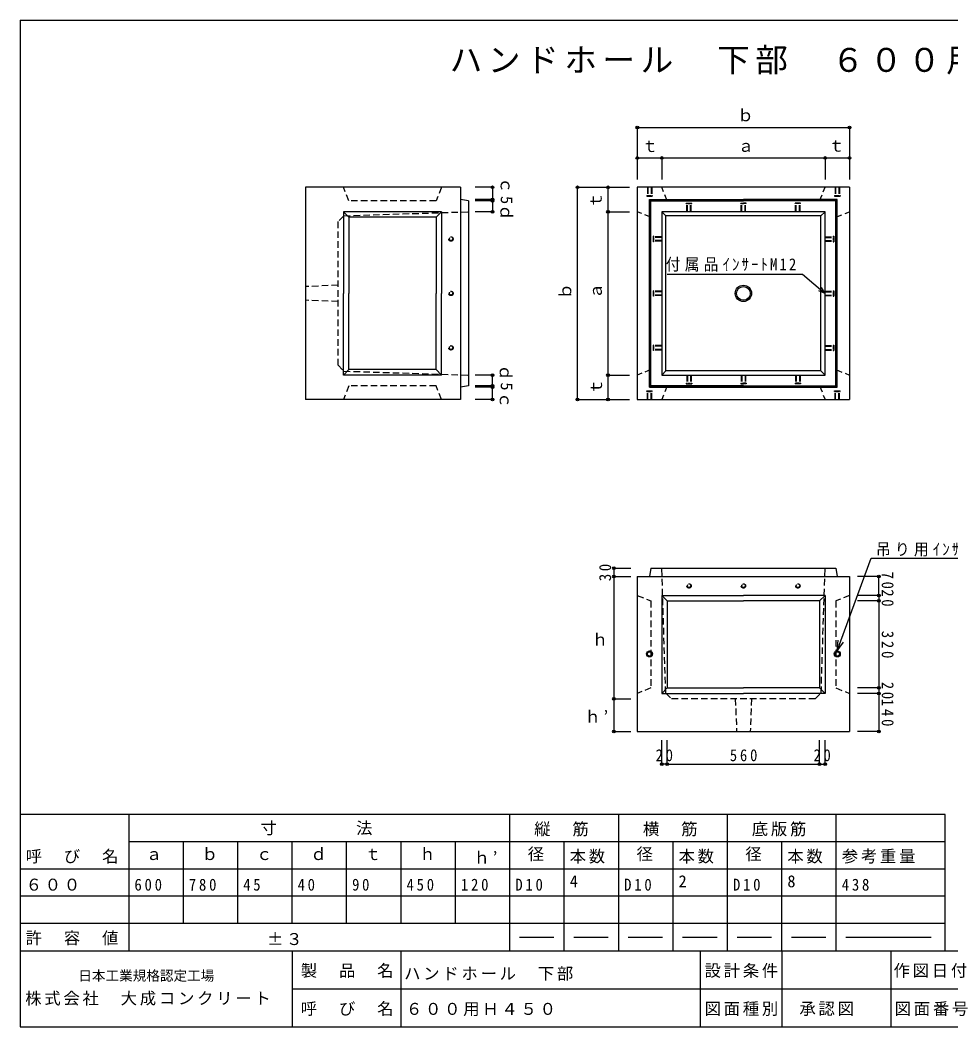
# Model space of a CAD drawing. Units: millimetres at full size, sheet at 1:20. Extents: x -2700 to 2700, y -1900 to 1800.
# Drawn here: x -2700 to 721, y -1900 to 1800 of the extents above; entities that cross this region are included whole.
import ezdxf
from ezdxf.enums import TextEntityAlignment as Align

# ---------------------------------------------------------------- set-up
doc = ezdxf.new("R2010")
doc.units = ezdxf.units.MM
doc.header["$LTSCALE"] = 20
doc.header["$PDMODE"] = 32
doc.header["$PDSIZE"] = 10
doc.linetypes.add('DASHED1', pattern=[1.8, 1.2, -0.6])
for name, color, linetype in [('0-1', 7, 'DASHED1'), ('0-3', 7, 'Continuous'), ('F-0', 2, 'Continuous')]:
    doc.layers.add(name, color=color, linetype=linetype)
doc.styles.add('ＭＳ ゴシック', font='')
doc.styles.get('ＭＳ ゴシック').set_extended_font_data('MS Gothic')

msp = doc.modelspace()

# ---------------------------------------------------------------- linework, layer by layer
at = {"layer": '0-1', "linetype": 'Continuous'}
for p, q in [((-1651.28, 1185.6), (-1651.28, 405.6)), ((-1081.29, 1185.6), (-1651.28, 1185.6)), ((348.71, 1185.6), (348.71, 405.6)), ((-1051.29, 1135.6), (-1081.28, 1140.6)), ((-1051.29, 1135.6), (-1051.29, 795.6)), ((-386.29, 1140.6), (-381.29, 1135.6)), ((-386.29, 1140.6), (-41.29, 1140.6)), ((-381.29, 1135.6), (-41.29, 1135.6)), ((-381.29, 455.6), (-381.29, 1135.6)), ((303.72, 1140.6), (-41.29, 1140.6)), ((298.72, 1135.6), (-41.29, 1135.6)), ((303.72, 1140.6), (298.72, 1135.6)), ((298.72, 455.6), (298.72, 1135.6)), ((-1491.28, 1075.6), (-1511.28, 1095.6)), ((-1511.28, 1095.6), (-1511.28, 795.6)), ((-1151.28, 1095.6), (-1511.28, 1095.6)), ((-1491.28, 1075.6), (-1491.28, 795.6)), ((-1171.29, 1075.6), (-1491.28, 1075.6)), ((-1171.29, 1075.6), (-1171.29, 795.6)), ((-1151.28, 1095.6), (-1171.28, 1075.6)), ((-1151.28, 1095.6), (-1151.28, 795.6)), ((-341.29, 1095.6), (-326.29, 1080.6)), ((243.71, 1080.6), (-326.29, 1080.6)), ((-326.29, 510.6), (-326.29, 1080.6)), ((258.71, 1095.6), (243.71, 1080.6)), ((243.71, 510.6), (243.71, 1080.6)), ((-321.49, 865.95), (176.21, 865.95)), ((-1511.28, 495.6), (-1511.28, 795.6)), ((-1491.28, 515.6), (-1491.28, 795.6)), ((-1171.29, 515.6), (-1171.29, 795.6)), ((-1151.28, 495.6), (-1151.28, 795.6)), ((258.71, 795.6), (235.38, 805.33)), ((-1491.28, 515.6), (-1511.28, 495.6)), ((-1151.28, 495.6), (-1511.28, 495.6)), ((-1171.29, 515.6), (-1491.28, 515.6)), ((-1151.28, 495.6), (-1171.28, 515.6)), ((-1051.29, 495.6), (-1051.29, 455.6)), ((-326.29, 510.6), (-341.29, 495.6)), ((243.71, 510.6), (-326.29, 510.6)), ((243.71, 510.6), (258.71, 495.6)), ((-41.29, 450.6), (-386.29, 450.6)), ((-386.29, 450.6), (-41.29, 450.6)), ((-41.29, 455.6), (-381.29, 455.6)), ((-41.29, 455.6), (298.72, 455.6)), ((-41.29, 450.6), (303.72, 450.6)), ((303.72, 450.6), (-41.29, 450.6)), ((-431.29, 405.6), (348.71, 405.6)), ((-381.29, -214.4), (-386.29, -244.4)), ((-381.29, -214.4), (-41.28, -214.4)), ((-41.28, -214.4), (298.71, -214.4)), ((258.72, -214.4), (298.72, -214.4)), ((298.71, -214.4), (303.72, -244.4)), ((-431.29, -244.4), (-431.29, -814.4)), ((-341.29, -314.4), (-321.29, -334.4)), ((-341.29, -314.4), (-41.28, -314.4)), ((-341.29, -314.4), (-341.29, -674.4)), ((258.72, -314.4), (-41.28, -314.4)), ((258.72, -314.4), (238.72, -334.4)), ((258.72, -314.4), (258.72, -674.4)), ((-321.29, -334.4), (-41.28, -334.4)), ((-321.29, -334.4), (-321.29, -654.4)), ((238.72, -334.4), (-41.28, -334.4)), ((238.72, -334.4), (238.72, -654.4)), ((303.71, -518.4), (307.42, -478.98)), ((303.71, -518.4), (326.34, -485.91)), ((-321.29, -654.39), (-341.29, -674.4)), ((-321.29, -654.4), (-41.29, -654.4)), ((238.72, -654.4), (-41.29, -654.4)), ((238.72, -654.39), (258.72, -674.4)), ((-341.29, -674.4), (-41.29, -674.4)), ((258.72, -674.4), (-41.29, -674.4)), ((-431.29, -814.4), (348.71, -814.4))]:
    msp.add_line(p, q, dxfattribs=at)
at = {"layer": '0-1'}
for p, q in [((-394.29, 1185.6), (-394.29, 1155.6)), ((-380.29, 1185.6), (-380.29, 1155.6)), ((-378.29, 1185.6), (-378.29, 1155.6)), ((-321.29, 1135.6), (-341.29, 1185.6)), ((238.71, 1135.6), (258.71, 1185.6)), ((295.71, 1185.6), (295.71, 1155.6)), ((309.71, 1185.6), (309.71, 1155.6)), ((311.71, 1185.6), (311.71, 1155.6)), ((-396.29, 1155.6), (-394.29, 1155.6)), ((-378.29, 1155.6), (-376.29, 1155.6)), ((-376.29, 1155.6), (-376.29, 1153.6)), ((293.71, 1155.6), (295.71, 1155.6)), ((311.71, 1155.6), (313.71, 1155.6)), ((313.71, 1155.6), (313.71, 1153.6)), ((-251.29, 1125.6), (-249.29, 1125.6)), ((-249.29, 1095.6), (-249.29, 1125.6)), ((-235.29, 1095.6), (-235.29, 1125.6)), ((-233.29, 1125.6), (-231.29, 1125.6)), ((-233.29, 1095.6), (-233.29, 1125.6)), ((-231.29, 1125.6), (-231.29, 1127.6)), ((-51.29, 1125.6), (-51.29, 1127.6)), ((-51.29, 1127.6), (-41.29, 1127.6)), ((-51.29, 1125.6), (-49.29, 1125.6)), ((-49.29, 1095.6), (-49.29, 1125.6)), ((-47.29, 1095.6), (-47.29, 1125.6)), ((-47.29, 1125.6), (-41.29, 1125.6)), ((-31.29, 1127.6), (-41.29, 1127.6)), ((-35.29, 1125.6), (-41.29, 1125.6)), ((-35.29, 1095.6), (-35.29, 1125.6)), ((-33.29, 1095.6), (-33.29, 1125.6)), ((-31.29, 1125.6), (-33.29, 1125.6)), ((-31.29, 1125.6), (-31.29, 1127.6)), ((148.71, 1125.6), (148.71, 1127.6)), ((150.71, 1125.6), (148.71, 1125.6)), ((150.71, 1095.6), (150.71, 1125.6)), ((152.71, 1095.6), (152.71, 1125.6)), ((166.71, 1095.6), (166.71, 1125.6)), ((168.71, 1125.6), (166.71, 1125.6)), ((-1510.41, 1081.26), (-1531.29, 1059.71)), ((-1510.41, 1081.26), (-1051.29, 1095.6)), ((-381.29, 1075.6), (-431.29, 1095.6)), ((298.72, 1075.6), (348.71, 1095.6)), ((-1531.29, 531.49), (-1531.29, 1059.71)), ((-371.29, 1005.6), (-371.29, 1003.6)), ((-341.29, 1003.6), (-371.29, 1003.6)), ((258.71, 1003.6), (288.71, 1003.6)), ((288.71, 1005.6), (288.71, 1003.6)), ((-371.29, 985.6), (-373.29, 985.6)), ((-341.29, 989.6), (-371.29, 989.6)), ((-371.29, 987.6), (-371.29, 985.6)), ((-341.29, 987.6), (-371.29, 987.6)), ((258.71, 989.6), (288.71, 989.6)), ((258.71, 987.6), (288.71, 987.6)), ((288.71, 987.6), (288.71, 985.6)), ((288.71, 985.6), (290.71, 985.6)), ((-1531.29, 825.6), (-1651.28, 820.6)), ((-371.29, 785.6), (-373.29, 785.6)), ((-371.29, 805.6), (-371.29, 803.6)), ((-341.29, 803.6), (-371.29, 803.6)), ((-341.29, 789.6), (-371.29, 789.6)), ((-371.29, 787.6), (-371.29, 785.6)), ((-341.29, 787.6), (-371.29, 787.6)), ((258.71, 803.6), (288.71, 803.6)), ((258.71, 789.6), (288.71, 789.6)), ((258.71, 787.6), (288.71, 787.6)), ((288.71, 805.6), (288.71, 803.6)), ((288.71, 787.6), (288.71, 785.6)), ((288.71, 785.6), (290.71, 785.6)), ((-1531.29, 765.6), (-1651.29, 770.6)), ((-371.29, 605.6), (-371.29, 603.6)), ((-341.29, 603.6), (-371.29, 603.6)), ((258.71, 603.6), (288.71, 603.6)), ((288.71, 605.6), (288.71, 603.6)), ((-371.29, 585.6), (-373.29, 585.6)), ((-341.29, 589.6), (-371.29, 589.6)), ((-371.29, 587.6), (-371.29, 585.6)), ((-341.29, 587.6), (-371.29, 587.6)), ((258.71, 589.6), (288.71, 589.6)), ((258.71, 587.6), (288.71, 587.6)), ((288.71, 587.6), (288.71, 585.6)), ((288.71, 585.6), (290.71, 585.6)), ((-1531.29, 531.49), (-1510.41, 509.95)), ((-1510.41, 509.95), (-1051.29, 495.6)), ((-381.29, 515.6), (-431.29, 495.6)), ((-249.29, 495.6), (-249.29, 465.6)), ((-235.29, 495.6), (-235.29, 465.6)), ((-233.29, 495.6), (-233.29, 465.6)), ((-49.29, 495.6), (-49.29, 465.6)), ((-47.29, 495.6), (-47.29, 465.6)), ((-35.29, 495.6), (-35.29, 465.6)), ((-33.29, 495.6), (-33.29, 465.6)), ((150.71, 495.6), (150.71, 465.6)), ((152.71, 495.6), (152.71, 465.6)), ((166.71, 495.6), (166.71, 465.6)), ((298.72, 515.6), (348.71, 495.6)), ((-321.29, 455.6), (-341.29, 405.6)), ((-251.29, 465.6), (-249.29, 465.6)), ((-233.29, 465.6), (-231.29, 465.6)), ((-231.29, 465.6), (-231.29, 463.6)), ((-51.29, 465.6), (-51.29, 463.6)), ((-51.29, 465.6), (-49.29, 465.6)), ((-51.29, 463.6), (-41.29, 463.6)), ((-47.29, 465.6), (-41.29, 465.6)), ((-35.29, 465.6), (-41.29, 465.6)), ((-31.29, 463.6), (-41.29, 463.6)), ((-31.29, 465.6), (-33.29, 465.6)), ((-31.29, 465.6), (-31.29, 463.6)), ((148.71, 465.6), (148.71, 463.6)), ((150.71, 465.6), (148.71, 465.6)), ((168.71, 465.6), (166.71, 465.6)), ((238.71, 455.6), (258.71, 405.6)), ((-396.29, 435.6), (-394.29, 435.6)), ((-394.29, 405.6), (-394.29, 435.6)), ((-380.29, 405.6), (-380.29, 435.6)), ((-378.29, 435.6), (-376.29, 435.6)), ((-378.29, 405.6), (-378.29, 435.6)), ((-376.29, 435.6), (-376.29, 437.6)), ((293.71, 435.6), (295.71, 435.6)), ((295.71, 405.6), (295.71, 435.6)), ((309.71, 405.6), (309.71, 435.6)), ((311.71, 435.6), (313.71, 435.6)), ((311.71, 405.6), (311.71, 435.6)), ((313.71, 435.6), (313.71, 437.6)), ((-326.94, -673.52), (-341.29, -214.4)), ((244.37, -673.52), (258.71, -214.4)), ((-326.94, -673.52), (-305.4, -694.4)), ((222.83, -694.4), (-305.4, -694.4)), ((-71.29, -694.4), (-66.29, -814.4)), ((-11.29, -694.4), (-16.29, -814.4)), ((222.83, -694.4), (244.37, -673.52))]:
    msp.add_line(p, q, dxfattribs=at)
at = {"layer": '0-1', "linetype": 'Continuous'}
for points in [[(-1081.29, 1185.6), (-1081.29, 405.6), (-1651.28, 405.6)], [(348.71, 1185.6), (-431.29, 1185.6), (-431.29, 405.6)], [(-381.29, 455.6), (-386.29, 450.6), (-386.29, 1140.6)], [(298.72, 455.6), (303.72, 450.6), (303.72, 1140.6)], [(176.21, 865.95), (258.71, 795.6), (245.43, 817.11)], [(-1051.29, 795.6), (-1051.29, 455.6), (-1081.29, 450.6)], [(303.71, -518.4), (428.76, -176.98), (944.46, -176.98)], [(-431.29, -244.4), (348.71, -244.4), (348.71, -814.4)]]:
    msp.add_lwpolyline(points, dxfattribs=at)
at = {"layer": '0-1'}
for points in [[(-1151.29, 1185.6), (-1171.29, 1135.6), (-1491.29, 1135.6), (-1511.29, 1185.6)], [(-392.29, 1185.6), (-392.29, 1155.6), (-380.29, 1155.6)], [(297.71, 1185.6), (297.71, 1155.6), (309.71, 1155.6)], [(-396.29, 1155.6), (-396.29, 1153.6), (-376.29, 1153.6)], [(293.71, 1155.6), (293.71, 1153.6), (313.71, 1153.6)], [(-251.29, 1125.6), (-251.29, 1127.6), (-231.29, 1127.6)], [(-247.29, 1095.6), (-247.29, 1125.6), (-235.29, 1125.6)], [(168.71, 1125.6), (168.71, 1127.6), (148.71, 1127.6)], [(164.71, 1095.6), (164.71, 1125.6), (152.71, 1125.6)], [(-371.29, 1005.6), (-373.29, 1005.6), (-373.29, 985.6)], [(-341.29, 1001.6), (-371.29, 1001.6), (-371.29, 989.6)], [(258.71, 1001.6), (288.71, 1001.6), (288.71, 989.6)], [(288.71, 1005.6), (290.71, 1005.6), (290.71, 985.6)], [(-371.29, 805.6), (-373.29, 805.6), (-373.29, 785.6)], [(-341.29, 801.6), (-371.29, 801.6), (-371.29, 789.6)], [(258.71, 801.6), (288.71, 801.6), (288.71, 789.6)], [(288.71, 805.6), (290.71, 805.6), (290.71, 785.6)], [(-371.29, 605.6), (-373.29, 605.6), (-373.29, 585.6)], [(-341.29, 601.6), (-371.29, 601.6), (-371.29, 589.6)], [(258.71, 601.6), (288.71, 601.6), (288.71, 589.6)], [(288.71, 605.6), (290.71, 605.6), (290.71, 585.6)], [(-247.29, 495.6), (-247.29, 465.6), (-235.29, 465.6)], [(164.71, 495.6), (164.71, 465.6), (152.71, 465.6)], [(-1151.29, 405.6), (-1171.29, 455.6), (-1491.29, 455.6), (-1511.29, 405.6)], [(-251.29, 465.6), (-251.29, 463.6), (-231.29, 463.6)], [(168.71, 465.6), (168.71, 463.6), (148.71, 463.6)], [(-396.29, 435.6), (-396.29, 437.6), (-376.29, 437.6)], [(-392.29, 405.6), (-392.29, 435.6), (-380.29, 435.6)], [(293.71, 435.6), (293.71, 437.6), (313.71, 437.6)], [(297.71, 405.6), (297.71, 435.6), (309.71, 435.6)], [(-431.29, -314.4), (-381.29, -334.4), (-381.29, -654.4), (-431.29, -674.4)], [(348.71, -314.4), (298.71, -334.4), (298.71, -654.4), (348.71, -674.4)]]:
    msp.add_lwpolyline(points, dxfattribs=at)
at = {"layer": '0-1', "linetype": 'Continuous'}
msp.add_lwpolyline([(-341.29, 495.6), (258.71, 495.6), (258.71, 1095.6), (-341.29, 1095.6)], close=True, dxfattribs=at)
at = {"layer": '0-1'}
for centre, radius in [((-1116.28, 995.6), 8), ((-1116.28, 995.6), 6), ((-1116.28, 795.6), 8), ((-1116.28, 795.6), 6), ((-1116.28, 595.6), 8), ((-1116.28, 595.6), 6), ((-241.29, -279.4), 8), ((-241.29, -279.4), 6), ((-41.29, -279.4), 8), ((-41.29, -279.4), 6), ((158.71, -279.4), 8), ((158.71, -279.4), 6)]:
    msp.add_circle(centre, radius, dxfattribs=at)
at = {"layer": '0-1', "linetype": 'Continuous'}
for centre, radius in [((-41.29, 795.6), 30), ((-41.29, 795.6), 30), ((-41.29, 795.6), 25), ((-41.29, 795.6), 25), ((-386.29, -529.4), 11), ((-386.29, -529.4), 8), ((303.71, -529.4), 11), ((303.71, -529.4), 8)]:
    msp.add_circle(centre, radius, dxfattribs=at)
at = {"layer": '0-3'}
for p, q in [((-431.29, 1405.41), (348.71, 1405.41)), ((-431.29, 1405.41), (-431.29, 1214.81)), ((348.71, 1405.41), (348.71, 1214.81)), ((-431.29, 1293.41), (-341.29, 1293.41)), ((-431.29, 1293.41), (-431.29, 1214.81)), ((-341.29, 1293.41), (-341.29, 1214.81)), ((-341.29, 1293.41), (258.71, 1293.41)), ((258.71, 1293.41), (258.71, 1214.81)), ((258.71, 1293.41), (348.71, 1293.41)), ((348.71, 1293.41), (348.71, 1214.81)), ((-963.45, 1185.6), (-1027.21, 1185.6)), ((-963.45, 1185.6), (-963.45, 1140.6)), ((-651.09, 405.6), (-651.09, 1185.6)), ((-651.09, 1185.6), (-460.49, 1185.6)), ((-539.09, 1095.6), (-539.09, 1185.6)), ((-539.09, 1185.6), (-460.49, 1185.6)), ((-963.45, 1140.6), (-1027.21, 1140.6)), ((-963.45, 1135.6), (-1027.21, 1135.6)), ((-963.45, 1140.6), (-963.45, 1135.6)), ((-963.45, 1135.6), (-963.45, 1095.6)), ((-963.45, 1095.6), (-1027.21, 1095.6)), ((-539.09, 495.6), (-539.09, 1095.6)), ((-539.09, 1095.6), (-460.49, 1095.6)), ((-963.45, 495.6), (-1027.21, 495.6)), ((-963.45, 455.6), (-963.45, 495.6)), ((-539.09, 405.6), (-539.09, 495.6)), ((-539.09, 495.6), (-460.49, 495.6)), ((-963.45, 455.6), (-1027.21, 455.6)), ((-963.45, 450.6), (-1027.21, 450.6)), ((-963.45, 450.6), (-963.45, 455.6)), ((-963.45, 405.6), (-963.45, 450.6)), ((-963.45, 405.6), (-1027.21, 405.6)), ((-651.09, 405.6), (-460.49, 405.6)), ((-539.09, 405.6), (-460.49, 405.6)), ((-517.18, -214.4), (-517.18, -244.4)), ((-517.18, -214.4), (-454.92, -214.4)), ((-517.18, -244.4), (-454.92, -244.4)), ((-517.18, -244.4), (-517.18, -694.4)), ((456.52, -244.4), (377.92, -244.4)), ((456.52, -314.4), (456.52, -244.4)), ((456.52, -314.4), (377.92, -314.4)), ((456.52, -314.4), (377.92, -314.4)), ((456.52, -314.4), (456.52, -334.4)), ((456.52, -334.4), (377.92, -334.4)), ((456.52, -334.4), (456.52, -654.39)), ((456.52, -654.39), (377.92, -654.39)), ((456.52, -654.39), (456.52, -674.4)), ((-517.18, -694.4), (-454.92, -694.4)), ((-517.18, -694.4), (-517.18, -814.4)), ((456.52, -674.4), (377.92, -674.4)), ((456.52, -674.4), (456.52, -814.4)), ((-517.18, -814.4), (-454.92, -814.4)), ((-341.29, -934.23), (-341.29, -845.78)), ((-321.29, -934.23), (-321.29, -845.78)), ((-321.29, -934.23), (-321.29, -845.78)), ((238.71, -934.23), (238.71, -845.78)), ((258.71, -934.23), (258.71, -845.78)), ((456.52, -814.4), (377.92, -814.4)), ((-321.29, -934.23), (-341.29, -934.23)), ((-321.29, -934.23), (238.71, -934.23)), ((238.71, -934.23), (258.71, -934.23)), ((700.21, -1120), (-2699.79, -1120)), ((-2299.79, -1620), (-2299.79, -1120)), ((-899.79, -1620), (-899.79, -1120)), ((-499.79, -1620), (-499.79, -1120)), ((-99.79, -1620), (-99.79, -1120)), ((300.21, -1620), (300.21, -1120)), ((700.21, -1620), (700.21, -1120)), ((700.21, -1220), (-2299.79, -1220)), ((-2099.79, -1520), (-2099.79, -1220)), ((-1899.79, -1520), (-1899.79, -1220)), ((-1699.79, -1520), (-1699.79, -1220)), ((-1499.79, -1520), (-1499.79, -1220)), ((-1299.79, -1520), (-1299.79, -1220)), ((-1099.79, -1516.17), (-1099.79, -1220)), ((-699.79, -1620), (-699.79, -1220)), ((-299.79, -1620), (-299.79, -1220)), ((100.21, -1620), (100.21, -1220)), ((700.21, -1320), (-2699.79, -1320)), ((-1299.79, -1420), (-2699.79, -1420)), ((300.21, -1420), (-2699.79, -1420)), ((700.21, -1420), (-899.79, -1420)), ((-1099.79, -1520), (-1099.79, -1516.17)), ((300.21, -1520), (-2699.79, -1520)), ((700.21, -1520), (-2699.79, -1520)), ((-864.67, -1570), (-738.24, -1570)), ((-664.67, -1570), (-538.24, -1570)), ((-464.67, -1570), (-338.24, -1570)), ((-264.67, -1570), (-138.24, -1570)), ((-64.67, -1570), (61.76, -1570)), ((135.33, -1570), (261.76, -1570)), ((335.33, -1570), (648.42, -1570))]:
    msp.add_line(p, q, dxfattribs=at)
for p in [(-431.29, 1405.41), (348.71, 1405.41), (-431.29, 1293.41), (-341.29, 1293.41), (258.71, 1293.41), (348.71, 1293.41), (-963.45, 1185.6), (-651.09, 1185.6), (-539.09, 1185.6), (-963.45, 1140.6), (-963.45, 1135.6), (-963.45, 1095.6), (-539.09, 1095.6), (-963.45, 495.6), (-539.09, 495.6), (-963.45, 455.6), (-963.45, 450.6), (-963.45, 405.6), (-651.09, 405.6), (-539.09, 405.6), (-517.18, -214.4), (-517.18, -244.4), (456.52, -244.4), (456.52, -314.4), (456.52, -314.4), (456.52, -334.4), (456.52, -654.39), (-517.18, -694.4), (456.52, -674.4), (-517.18, -814.4), (456.52, -814.4), (-341.29, -934.23), (-321.29, -934.23), (238.71, -934.23), (258.71, -934.23)]:
    msp.add_point(p, dxfattribs=at)
at = {"layer": 'F-0'}
for p, q in [((-2700, 1800), (-2700, -1900)), ((-2700, 1800), (2700, 1800)), ((-2700, -1620), (2700, -1620)), ((-1700, -1620), (-1700, -1900)), ((-1300, -1620), (-1300, -1900)), ((-200, -1620), (-200, -1900)), ((100, -1620), (100, -1900)), ((500, -1620), (500, -1900)), ((-1700, -1760), (1640, -1760)), ((-2700, -1900), (2700, -1900))]:
    msp.add_line(p, q, dxfattribs=at)

# ---------------------------------------------------------------- texts
at = {"layer": '0-1', "char_height": 43.99, "attachment_point": 7, "style": 'ＭＳ ゴシック'}
for s, insert in [('\\T1.29;\\W0.9;付属品ｲﾝｻｰﾄM12', (-326.7, 875.63)), ('\\T1.29;\\W0.9;吊り用ｲﾝｻｰﾄM12', (445.99, -171.53))]:
    msp.add_mtext(s, dxfattribs=dict(at, insert=insert))
at = {"layer": '0-3', "style": 'ＭＳ ゴシック'}
for s, p in [('ｂ', (-63.62, 1415.17)), ('ｔ', (-414.8, 1302.18)), ('ａ', (-62.42, 1302.75)), ('ｔ', (270.46, 1303.4)), ('ｈ', (-598.31, -511.68)), ('ａ', (-2238.19, -1300)), ('ｂ', (-2032.89, -1300)), ('ｃ', (-1832.89, -1300)), ('ｄ', (-1632.89, -1300)), ('ｔ', (-1432.89, -1300)), ('ｈ', (-1232.89, -1300)), ('径', (-834.14, -1300)), ('径', (-434.14, -1300)), ('径', (-34.14, -1300)), ('4', (-679.79, -1400)), ('2', (-279.79, -1400)), ('8', (120.21, -1400))]:
    msp.add_text(s, height=43.99, dxfattribs=at).set_placement(p, align=Align.BOTTOM_LEFT)
for s, rotation, p in [('ｃ', 270, (-947.06, 1223.17)), ('5', 270, (-946.37, 1153.62)), ('ｔ', 90, (-549.08, 1107.35)), ('ｄ', 270, (-947.96, 1123.03)), ('ｂ', 90, (-660.86, 773.27)), ('ａ', 90, (-548.43, 774.47)), ('ｄ', 270, (-950.36, 534.39)), ('5', 270, (-946.37, 468.62)), ('ｔ', 90, (-547.86, 422.09)), ('ｃ', 270, (-950.39, 433.84))]:
    msp.add_text(s, height=43.99, rotation=rotation, dxfattribs=at).set_placement(p, align=Align.BOTTOM_LEFT)
at = {"layer": '0-3', "color": 3, "insert": (-1121.13, 1599.74), "char_height": 87.98, "attachment_point": 7, "style": 'ＭＳ ゴシック'}
msp.add_mtext('\\T1.17;ハンドホール\u3000下部\u3000６００用Ｈ４５０', dxfattribs=at)
at = {"layer": '0-3', "char_height": 43.99, "attachment_point": 7, "style": 'ＭＳ ゴシック'}
for s, insert, rotation in [('\\T1.36;\\W0.9;30', (-527.18, -261.9), 90), ('\\T1.36;\\W0.9;70', (466.52, -226.9), 270), ('\\T1.36;\\W0.9;20', (466.52, -291.9), 270), ('\\T1.38;\\W0.9;320', (466.52, -444.4), 270), ('\\T1.36;\\W0.9;20', (466.52, -631.9), 270), ('\\T1.38;\\W0.9;140', (466.52, -694.4), 270)]:
    msp.add_mtext(s, dxfattribs=dict(at, insert=insert, rotation=rotation))
for s, insert in [('\\T1.17;ｈ’', (-625.63, -781.9)), ('\\T1.36;\\W0.9;20', (-363.79, -924.23)), ('\\T1.38;\\W0.9;560', (-91.29, -924.23)), ('\\T1.36;\\W0.9;20', (216.21, -924.23)), ('\\T1.17;寸\u3000\u3000\u3000\u3000法', (-1816.08, -1196.21)), ('\\T1.17;縦\u3000筋', (-810.55, -1200)), ('\\T1.17;横\u3000筋', (-410.55, -1200)), ('\\T1.17;底版筋', (-10.55, -1200)), ('\\T1.17;呼\u3000び\u3000名', (-2679.79, -1300)), ('\\T1.17;ｈ’', (-1032.89, -1300)), ('\\T1.17;本数', (-679.79, -1300)), ('\\T1.17;本数', (-279.79, -1300)), ('\\T1.17;本数', (120.21, -1300)), ('\\T1.17;参考重量', (320.21, -1300)), ('\\T1.17;６００', (-2679.79, -1400)), ('\\T1.38;\\W0.9;600', (-2279.79, -1400)), ('\\T1.38;\\W0.9;780', (-2079.79, -1400)), ('\\T1.36;\\W0.9;45', (-1879.79, -1400)), ('\\T1.36;\\W0.9;40', (-1679.79, -1400)), ('\\T1.36;\\W0.9;90', (-1479.79, -1400)), ('\\T1.38;\\W0.9;450', (-1279.79, -1400)), ('\\T1.38;\\W0.9;120', (-1079.79, -1400)), ('\\T1.38;\\W0.9;D10', (-879.79, -1400)), ('\\T1.38;\\W0.9;D10', (-479.79, -1400)), ('\\T1.38;\\W0.9;D10', (-79.79, -1400)), ('\\T1.38;\\W0.9;438', (320.21, -1400)), ('\\T1.17;許\u3000容\u3000値', (-2679.79, -1600)), ('\\T1.17;±３', (-1792.31, -1600)), ('\\T1.17;ハンドホール\u3000下部', (-1288.47, -1730.77)), ('\\T1.17;６００用Ｈ４５０', (-1281.82, -1861))]:
    msp.add_mtext(s, dxfattribs=dict(at, insert=insert))
at = {"layer": 'F-0', "color": 4, "style": 'ＭＳ ゴシック'}
msp.add_text('日本工業規格認定工場', height=36.66, dxfattribs=at).set_placement((-2486.22, -1741.22), align=Align.BOTTOM_LEFT)
at = {"layer": 'F-0', "color": 7, "char_height": 43.99, "attachment_point": 7, "style": 'ＭＳ ゴシック'}
for s, insert in [('\\T1.17;製\u3000品\u3000名', (-1668.33, -1720)), ('\\T1.17;設計条件', (-184.1, -1720)), ('\\T1.17;作図日付', (510.71, -1720)), ('\\T1.17;株式会社\u3000大成コンクリート', (-2681.23, -1822.03)), ('\\T1.17;呼\u3000び\u3000名', (-1668.33, -1860)), ('\\T1.17;図面種別', (-184.1, -1860)), ('\\T1.17;承認図', (164.38, -1860)), ('\\T1.17;図面番号', (514.76, -1860))]:
    msp.add_mtext(s, dxfattribs=dict(at, insert=insert))

doc.saveas('drawing.dxf')
